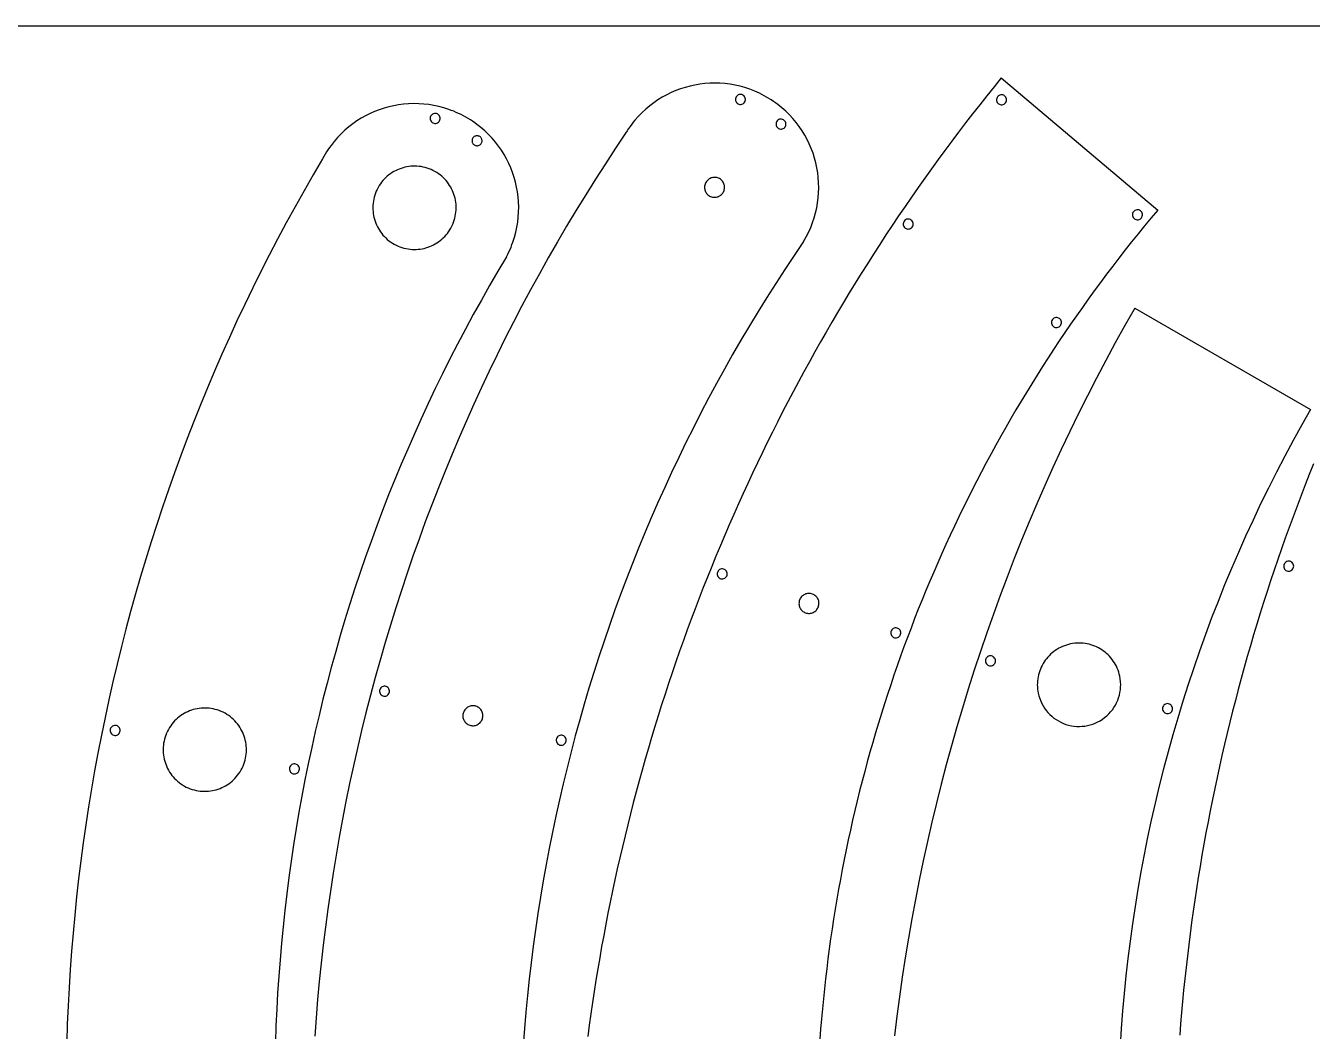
# Model space of a CAD drawing. Extents: x 0 to 9120, y 0 to 4560.
# Drawn here: x 3808 to 6725, y 2280 to 4560 of the extents above; entities that cross this region are included whole.
import ezdxf

# ---------------------------------------------------------------- set-up
doc = ezdxf.new("R2010")
doc.units = 0

msp = doc.modelspace()

# ---------------------------------------------------------------- linework, layer by layer
at = {"layer": 'ShapeString', "color": 7}
for points in [[(0.496, 4560.4978), (9120.496, 4560.4978), (9120.496, 0.4978), (0.496, 0.4978), (0.496, 4560.4978)], [(6020.19867, 4442.5928), (6003.74557, 4422.292858), (5987.424733, 4401.906197), (5971.236363, 4381.433472), (5955.180666, 4360.875343), (5939.257846, 4340.232466), (5923.46811, 4319.505498), (5907.811661, 4298.695097), (5892.288706, 4277.801919), (5876.89945, 4256.826623), (5861.644096, 4235.769864), (5846.522852, 4214.632301), (5831.535921, 4193.414591), (5816.683509, 4172.117391), (5801.965821, 4150.741358), (5787.383062, 4129.287149), (5772.935437, 4107.755423), (5758.623152, 4086.146835), (5744.446411, 4064.462043), (5730.40542, 4042.701705), (5716.500384, 4020.866477), (5702.731508, 3998.957017), (5689.098996, 3976.973983), (5675.603055, 3954.918031), (5662.243889, 3932.789818), (5649.021704, 3910.590003), (5635.936704, 3888.319241), (5622.989095, 3865.978191), (5610.179081, 3843.567509), (5597.506869, 3821.087853), (5584.972663, 3798.539881), (5572.576667, 3775.924248), (5560.319089, 3753.241614), (5548.200131, 3730.492634), (5536.220001, 3707.677966), (5524.378902, 3684.798267), (5512.677039, 3661.854195), (5501.114619, 3638.846407), (5489.691846, 3615.775559), (5478.408925, 3592.64231), (5467.266062, 3569.447317), (5456.263461, 3546.191236), (5445.401328, 3522.874725), (5434.679867, 3499.498442), (5424.099285, 3476.063043), (5413.659785, 3452.569185), (5403.361573, 3429.017527), (5393.204855, 3405.408724), (5383.189836, 3381.743436), (5373.316719, 3358.022317), (5363.585712, 3334.246027), (5353.997018, 3310.415222), (5344.550843, 3286.530559), (5335.247392, 3262.592696), (5326.086871, 3238.60229), (5317.069484, 3214.559998), (5308.195436, 3190.466478), (5299.464933, 3166.322386), (5290.878179, 3142.128379), (5282.435381, 3117.885116), (5274.136742, 3093.593254), (5265.982468, 3069.253448), (5257.972765, 3044.866358), (5250.107837, 3020.43264), (5242.38789, 2995.952951), (5234.813128, 2971.427948), (5227.383757, 2946.85829), (5220.099981, 2922.244632), (5212.962007, 2897.587633), (5205.970039, 2872.887949), (5199.124282, 2848.146238), (5192.424942, 2823.363157), (5185.872223, 2798.539363), (5179.466331, 2773.675513), (5173.20747, 2748.772266), (5167.095847, 2723.830277), (5161.131665, 2698.850205), (5155.315131, 2673.832705), (5149.646449, 2648.778437), (5144.125824, 2623.688057), (5138.753462, 2598.562221), (5133.529568, 2573.401589), (5128.454347, 2548.206815), (5123.528003, 2522.978559), (5118.750743, 2497.717477), (5114.12277, 2472.424226), (5109.644292, 2447.099464), (5105.315511, 2421.743848), (5101.136634, 2396.358035), (5097.107866, 2370.942682), (5093.229412, 2345.498447), (5089.501477, 2320.025986), (5085.924266, 2294.525958), (5082.497984, 2268.999019)], [(6020.19405, 4442.5905), (6374.92986, 4142.4313)], [(5571.68055, 4070.9315), (5574.793169, 4076.174634), (5577.755338, 4081.465103), (5580.567671, 4086.800357), (5583.230785, 4092.177844), (5585.745296, 4097.595016), (5588.11182, 4103.049321), (5592.403371, 4114.05913), (5596.110367, 4125.186867), (5599.237735, 4136.412129), (5601.790404, 4147.714514), (5603.773302, 4159.073618), (5605.191357, 4170.469037), (5606.049498, 4181.880369), (5606.352653, 4193.28721), (5606.105749, 4204.669157), (5605.313717, 4216.005806), (5603.981482, 4227.276755), (5602.113975, 4238.4616), (5599.716123, 4249.539938), (5596.792854, 4260.491365), (5593.349096, 4271.295479), (5589.389779, 4281.931876), (5584.919829, 4292.380153), (5579.944176, 4302.619906), (5574.467748, 4312.630733), (5568.495472, 4322.39223), (5562.032277, 4331.883994), (5555.083092, 4341.085621), (5547.652845, 4349.976709), (5539.746463, 4358.536853), (5531.368875, 4366.745652), (5522.525009, 4374.582701), (5517.929763, 4378.355443), (5513.219795, 4382.027597), (5508.395721, 4385.596612), (5503.458158, 4389.059938), (5498.407723, 4392.415024), (5493.24503, 4395.659319), (5488.001896, 4398.771939), (5482.711427, 4401.734107), (5477.376173, 4404.54644), (5471.998685, 4407.209554), (5466.581514, 4409.724065), (5461.127209, 4412.090589), (5450.1174, 4416.382141), (5438.989663, 4420.089136), (5427.7644, 4423.216504), (5416.462016, 4425.769173), (5405.102912, 4427.752071), (5393.707493, 4429.170127), (5382.296161, 4430.028268), (5370.88932, 4430.331422), (5359.507373, 4430.084519), (5348.170724, 4429.292487), (5336.899775, 4427.960252), (5325.71493, 4426.092745), (5314.636592, 4423.694893), (5303.685165, 4420.771624), (5292.881051, 4417.327866), (5282.244654, 4413.368549), (5271.796377, 4408.898599), (5261.556624, 4403.922946), (5251.545797, 4398.446518), (5241.7843, 4392.474242), (5232.292536, 4386.011047), (5223.090909, 4379.061862), (5214.199821, 4371.631614), (5205.639677, 4363.725233), (5197.430878, 4355.347645), (5189.593829, 4346.503779), (5185.821087, 4341.908533), (5182.148933, 4337.198565), (5178.579918, 4332.374491), (5175.116592, 4327.436928), (5171.761506, 4322.386493), (5168.517211, 4317.2238)], [(5434.47716, 4403.2982), (5432.378193, 4404.229905), (5430.202243, 4404.710239), (5428.011487, 4404.756218), (5425.868101, 4404.384854), (5423.834261, 4403.613162), (5421.972143, 4402.458155), (5420.343922, 4400.936847), (5419.011776, 4399.066252), (5418.07974, 4396.967432), (5417.599061, 4394.791559), (5417.552737, 4392.60081), (5417.923762, 4390.457365), (5418.695133, 4388.423403), (5419.849846, 4386.561102), (5421.370896, 4384.932642), (5423.24128, 4383.6002), (5425.340247, 4382.668495), (5427.516197, 4382.188161), (5429.706953, 4382.142182), (5431.850339, 4382.513546), (5433.884179, 4383.285238), (5435.746297, 4384.440245), (5437.374518, 4385.961553), (5438.706664, 4387.832148), (5439.6387, 4389.930968), (5440.119379, 4392.106841), (5440.165703, 4394.29759), (5439.794678, 4396.441035), (5439.023307, 4398.474997), (5437.868594, 4400.337298), (5436.347544, 4401.965758), (5434.47716, 4403.2982), (5434.47716, 4403.2982)], [(4898.38816, 4036.7872), (4901.179662, 4042.206441), (4903.818218, 4047.663889), (4906.304596, 4053.157037), (4908.639564, 4058.683377), (4910.823887, 4064.240402), (4912.858334, 4069.825604), (4916.480666, 4081.070515), (4919.512697, 4092.398049), (4921.960564, 4103.788148), (4923.830403, 4115.220755), (4925.128351, 4126.675812), (4925.860546, 4138.13326), (4926.033124, 4149.57304), (4925.652222, 4160.975096), (4924.723977, 4172.319367), (4923.254527, 4183.585797), (4921.250007, 4194.754328), (4918.716555, 4205.8049), (4915.660308, 4216.717455), (4912.087402, 4227.471936), (4908.003975, 4238.048285), (4903.416164, 4248.426442), (4898.330105, 4258.586351), (4892.751936, 4268.507952), (4886.687793, 4278.171187), (4880.143813, 4287.555999), (4873.126133, 4296.642328), (4865.64089, 4305.410118), (4857.694222, 4313.839309), (4849.292264, 4321.909844), (4840.441154, 4329.601663), (4831.147029, 4336.89471), (4826.335753, 4340.385425), (4821.416025, 4343.768926), (4816.388612, 4347.042704), (4811.25428, 4350.204252), (4806.013798, 4353.251063), (4800.667931, 4356.18063), (4795.249662, 4358.974018), (4789.793133, 4361.614474), (4784.300851, 4364.102765), (4778.775325, 4366.439656), (4773.21906, 4368.625914), (4767.634566, 4370.662306), (4756.390918, 4374.288552), (4745.06444, 4377.324527), (4733.675193, 4379.776358), (4722.243238, 4381.650177), (4710.788634, 4382.952114), (4699.331442, 4383.688297), (4687.891722, 4383.864858), (4676.489535, 4383.487925), (4665.14494, 4382.56363), (4653.877999, 4381.098101), (4642.708772, 4379.09747), (4631.657319, 4376.567865), (4620.7437, 4373.515417), (4609.987975, 4369.946256), (4599.410206, 4365.866511), (4589.030452, 4361.282313), (4578.868774, 4356.199792), (4568.945231, 4350.625077), (4559.279885, 4344.564298), (4549.892796, 4338.023586), (4540.804024, 4331.00907), (4532.033629, 4323.52688), (4523.601672, 4315.583146), (4515.528213, 4307.183999), (4507.833312, 4298.335567), (4500.53703, 4289.043982), (4497.04464, 4284.233922), (4493.659427, 4279.315372), (4490.383899, 4274.289099), (4487.220564, 4269.155868), (4484.171928, 4263.916446), (4481.2405, 4258.5716)], [(6032.08054, 4394.2362), (6031.527596, 4396.464338), (6030.571332, 4398.47631), (6029.263292, 4400.233505), (6027.655024, 4401.697314), (6025.798073, 4402.829125), (6023.743986, 4403.590328), (6021.544309, 4403.942312), (6019.250587, 4403.846466), (6017.0221, 4403.294933), (6015.009523, 4402.339942), (6013.251499, 4401.033016), (6011.786673, 4399.425675), (6010.653686, 4397.569441), (6009.891183, 4395.515836), (6009.537807, 4393.316382), (6009.6322, 4391.0226), (6010.185144, 4388.794462), (6011.141408, 4386.78249), (6012.449448, 4385.025295), (6014.057716, 4383.561486), (6015.914667, 4382.429675), (6017.968754, 4381.668472), (6020.168431, 4381.316488), (6022.462153, 4381.412334), (6024.69064, 4381.963867), (6026.703217, 4382.918858), (6028.461241, 4384.225784), (6029.926067, 4385.833125), (6031.059054, 4387.689359), (6031.821557, 4389.742964), (6032.174933, 4391.942418), (6032.08054, 4394.2362), (6032.08054, 4394.2362)], [(4741.5836, 4360.369), (4739.434857, 4361.166144), (4737.237453, 4361.509819), (4735.05206, 4361.420694), (4732.93935, 4360.919436), (4730.959994, 4360.026714), (4729.174663, 4358.763196), (4727.64403, 4357.149549), (4726.428764, 4355.206441), (4725.62489, 4353.060207), (4725.27433, 4350.863891), (4725.356605, 4348.67823), (4725.851238, 4346.563959), (4726.737752, 4344.581815), (4727.995669, 4342.792533), (4729.604511, 4341.256849), (4731.5438, 4340.0355), (4733.692543, 4339.238356), (4735.889947, 4338.894681), (4738.07534, 4338.983806), (4740.18805, 4339.485064), (4742.167406, 4340.377786), (4743.952737, 4341.641304), (4745.48337, 4343.254951), (4746.698636, 4345.198059), (4747.50251, 4347.344293), (4747.85307, 4349.540609), (4747.770795, 4351.72627), (4747.276162, 4353.840541), (4746.389648, 4355.822685), (4745.131731, 4357.611967), (4743.522889, 4359.147651), (4741.5836, 4360.369), (4741.5836, 4360.369)], [(5526.29061, 4347.2094), (5524.19315, 4348.134032), (5522.019935, 4348.608775), (5519.832795, 4348.65064), (5517.693556, 4348.276636), (5515.664047, 4347.503774), (5513.806098, 4346.349061), (5512.181535, 4344.829509), (5510.852188, 4342.962126), (5509.921501, 4340.867346), (5509.440483, 4338.695511), (5509.3923, 4336.508501), (5509.760123, 4334.36819), (5510.527121, 4332.336458), (5511.676462, 4330.475181), (5513.191315, 4328.846236), (5515.05485, 4327.5115), (5517.15231, 4326.586868), (5519.325525, 4326.112125), (5521.512665, 4326.07026), (5523.651904, 4326.444264), (5525.681413, 4327.217126), (5527.539362, 4328.371839), (5529.163925, 4329.891391), (5530.493272, 4331.758774), (5531.423959, 4333.853554), (5531.904977, 4336.025389), (5531.95316, 4338.212399), (5531.585337, 4340.35271), (5530.818339, 4342.384442), (5529.668998, 4344.245719), (5528.154145, 4345.874664), (5526.29061, 4347.2094), (5526.29061, 4347.2094)], [(5168.51721, 4317.2238), (5145.301028, 4282.57045), (5122.451841, 4247.713731), (5099.970492, 4212.656605), (5077.85782, 4177.402032), (5056.114665, 4141.952974), (5034.74187, 4106.312391), (5013.740273, 4070.483245), (4993.110715, 4034.468496), (4972.854038, 3998.271106), (4952.971081, 3961.894034), (4933.462686, 3925.340244), (4914.329692, 3888.612694), (4895.57294, 3851.714347), (4877.193271, 3814.648163), (4859.191526, 3777.417103), (4841.568544, 3740.024128), (4824.325167, 3702.472199), (4807.462235, 3664.764278), (4790.980588, 3626.903324), (4774.881068, 3588.8923), (4759.164514, 3550.734165), (4743.831767, 3512.431881), (4728.883668, 3473.98841), (4714.321057, 3435.406711), (4700.144776, 3396.689746), (4686.355663, 3357.840475), (4672.95456, 3318.861861), (4659.942308, 3279.756863), (4647.319747, 3240.528443), (4635.087718, 3201.179562), (4623.24706, 3161.71318), (4611.798615, 3122.132259), (4600.743224, 3082.439759), (4590.081726, 3042.638642), (4579.814962, 3002.731868), (4569.943773, 2962.722399), (4560.469, 2922.613195), (4551.391483, 2882.407218), (4542.712062, 2842.107428), (4534.431578, 2801.716786), (4526.550872, 2761.238253), (4519.070784, 2720.674791), (4511.992154, 2680.02936), (4505.315824, 2639.304921), (4499.042633, 2598.504436), (4493.173423, 2557.630864), (4487.709034, 2516.687168), (4482.650306, 2475.676307), (4477.99808, 2434.601244), (4473.753197, 2393.464938), (4469.916496, 2352.270352), (4466.48882, 2311.020445), (4463.471007, 2269.718179)], [(4836.58176, 4309.8615), (4835.190917, 4310.437032), (4833.755281, 4310.819363), (4832.293892, 4311.009731), (4830.825789, 4311.009375), (4829.370012, 4310.819533), (4827.945601, 4310.441445), (4826.571595, 4309.876347), (4825.267035, 4309.125479), (4824.073188, 4308.20874), (4823.024262, 4307.156609), (4822.128703, 4305.986192), (4821.39496, 4304.7146), (4820.831479, 4303.358939), (4820.446708, 4301.936319), (4820.249095, 4300.463846), (4820.247085, 4298.958629), (4820.444081, 4297.466358), (4820.83079, 4296.031895), (4821.396621, 4294.671111), (4822.130981, 4293.399875), (4823.023277, 4292.234056), (4824.062917, 4291.189524), (4825.239309, 4290.282149), (4826.54186, 4289.5278), (4827.932703, 4288.952268), (4829.368339, 4288.569937), (4830.829728, 4288.379569), (4832.297831, 4288.379925), (4833.753608, 4288.569767), (4835.178019, 4288.947856), (4836.552025, 4289.512953), (4837.856585, 4290.263821), (4839.050432, 4291.18056), (4840.099359, 4292.232692), (4840.994917, 4293.403108), (4841.72866, 4294.6747), (4842.292141, 4296.030361), (4842.676912, 4297.452982), (4842.874526, 4298.925454), (4842.876535, 4300.430671), (4842.67954, 4301.922942), (4842.29283, 4303.357405), (4841.726999, 4304.718189), (4840.992639, 4305.989425), (4840.100343, 4307.155244), (4839.060703, 4308.199776), (4837.884311, 4309.107151), (4836.58176, 4309.8615), (4836.58176, 4309.8615)], [(4481.2405, 4258.5716), (4460.134504, 4222.594067), (4439.406991, 4186.435438), (4419.058622, 4150.098719), (4399.090061, 4113.586914), (4379.50197, 4076.903032), (4360.29501, 4040.050076), (4341.469844, 4003.031054), (4323.027134, 3965.84897), (4304.967543, 3928.506831), (4287.291733, 3891.007643), (4270.000366, 3853.354412), (4253.094104, 3815.550142), (4236.57361, 3777.597842), (4220.439546, 3739.500515), (4204.692575, 3701.261168), (4189.333357, 3662.882807), (4174.362557, 3624.368437), (4159.780836, 3585.721066), (4145.588856, 3546.943697), (4131.78728, 3508.039338), (4118.37677, 3469.010994), (4105.357988, 3429.861672), (4092.731597, 3390.594376), (4080.498258, 3351.212112), (4068.658635, 3311.717888), (4057.213389, 3272.114708), (4046.163182, 3232.405578), (4035.508678, 3192.593505), (4025.250537, 3152.681493), (4015.389424, 3112.67255), (4005.925998, 3072.56968), (3996.860924, 3032.37589), (3988.194864, 2992.094186), (3979.928479, 2951.727573), (3972.062431, 2911.279057), (3964.597384, 2870.751645), (3957.534, 2830.148341), (3950.87294, 2789.472152), (3944.614867, 2748.726085), (3938.760444, 2707.913143), (3933.310332, 2667.036334), (3928.265194, 2626.098664), (3923.625692, 2585.103137), (3919.392488, 2544.052761), (3915.566246, 2502.950541), (3912.147626, 2461.799482), (3909.137291, 2420.602591), (3906.535904, 2379.362874), (3904.344127, 2338.083336), (3902.562622, 2296.766983), (3901.192051, 2255.416821)], [(4731.6471, 4232.4027), (4727.233482, 4234.441606), (4722.77015, 4236.235503), (4718.265046, 4237.787086), (4713.726112, 4239.099048), (4709.161288, 4240.174083), (4704.578518, 4241.014886), (4699.985741, 4241.624151), (4695.390899, 4242.004573), (4690.801935, 4242.158844), (4686.226789, 4242.08966), (4681.673404, 4241.799715), (4677.14972, 4241.291702), (4672.663679, 4240.568316), (4668.223224, 4239.632251), (4663.836294, 4238.486201), (4659.510832, 4237.132861), (4655.254779, 4235.574924), (4651.076078, 4233.815085), (4646.982668, 4231.856038), (4642.982493, 4229.700477), (4639.083493, 4227.351096), (4635.29361, 4224.81059), (4631.620785, 4222.081651), (4628.07296, 4219.166976), (4624.658077, 4216.069257), (4621.384077, 4212.79119), (4618.258902, 4209.335467), (4615.290492, 4205.704784), (4612.486791, 4201.901835), (4609.855738, 4197.929313), (4607.405276, 4193.789912), (4605.143346, 4189.486328), (4603.101716, 4185.07397), (4601.305063, 4180.611747), (4599.750699, 4176.107602), (4598.435935, 4171.569478), (4597.358081, 4167.005319), (4596.514448, 4162.423069), (4595.902347, 4157.830669), (4595.519089, 4153.236063), (4595.361984, 4148.647195), (4595.428343, 4144.072008), (4595.715477, 4139.518444), (4596.220697, 4134.994447), (4596.941313, 4130.507961), (4597.874636, 4126.066928), (4599.017976, 4121.679291), (4600.368646, 4117.352995), (4601.923954, 4113.095981), (4603.681213, 4108.916193), (4605.637732, 4104.821575), (4607.790823, 4100.820069), (4610.137796, 4096.91962), (4612.675962, 4093.128168), (4615.402632, 4089.45366), (4618.315116, 4085.904036), (4621.410725, 4082.487241), (4624.686771, 4079.211217), (4628.140563, 4076.083909), (4631.769412, 4073.113258), (4635.57063, 4070.307209), (4639.541527, 4067.673704), (4643.679413, 4065.220686), (4647.9816, 4062.9561), (4652.395218, 4060.917194), (4656.85855, 4059.123297), (4661.363654, 4057.571714), (4665.902588, 4056.259752), (4670.467412, 4055.184717), (4675.050182, 4054.343914), (4679.642959, 4053.734649), (4684.237801, 4053.354227), (4688.826765, 4053.199956), (4693.401911, 4053.26914), (4697.955296, 4053.559085), (4702.47898, 4054.067098), (4706.965021, 4054.790484), (4711.405476, 4055.726549), (4715.792406, 4056.872599), (4720.117868, 4058.225939), (4724.373921, 4059.783876), (4728.552622, 4061.543715), (4732.646032, 4063.502762), (4736.646207, 4065.658323), (4740.545207, 4068.007704), (4744.33509, 4070.54821), (4748.007915, 4073.277149), (4751.55574, 4076.191824), (4754.970623, 4079.289543), (4758.244623, 4082.56761), (4761.369798, 4086.023333), (4764.338208, 4089.654016), (4767.141909, 4093.456965), (4769.772962, 4097.429487), (4772.223424, 4101.568888), (4774.485354, 4105.872472), (4776.526984, 4110.28483), (4778.323637, 4114.747053), (4779.878001, 4119.251198), (4781.192765, 4123.789322), (4782.270619, 4128.353481), (4783.114252, 4132.935731), (4783.726353, 4137.528131), (4784.109611, 4142.122737), (4784.266716, 4146.711605), (4784.200357, 4151.286792), (4783.913223, 4155.840356), (4783.408003, 4160.364353), (4782.687387, 4164.850839), (4781.754064, 4169.291872), (4780.610724, 4173.679509), (4779.260054, 4178.005805), (4777.704746, 4182.262819), (4775.947487, 4186.442607), (4773.990968, 4190.537225), (4771.837877, 4194.538731), (4769.490904, 4198.43918), (4766.952738, 4202.230632), (4764.226068, 4205.90514), (4761.313584, 4209.454764), (4758.217975, 4212.871559), (4754.941929, 4216.147583), (4751.488137, 4219.274891), (4747.859288, 4222.245542), (4744.05807, 4225.051591), (4740.087173, 4227.685096), (4735.949287, 4230.138114), (4731.6471, 4232.4027), (4731.6471, 4232.4027)], [(5381.33874, 4213.7764), (5379.267513, 4214.818446), (5377.142686, 4215.631016), (5374.97975, 4216.218362), (5372.794194, 4216.584738), (5370.601509, 4216.734395), (5368.417184, 4216.671587), (5366.256708, 4216.400566), (5364.135573, 4215.925586), (5362.069267, 4215.250899), (5360.073282, 4214.380757), (5358.163106, 4213.319414), (5356.354229, 4212.071123), (5354.662142, 4210.640135), (5353.102334, 4209.030704), (5351.690295, 4207.247083), (5350.441515, 4205.293524), (5349.395624, 4203.224236), (5348.57911, 4201.100922), (5347.987748, 4198.93908), (5347.617315, 4196.754208), (5347.463586, 4194.561805), (5347.522338, 4192.377367), (5347.789346, 4190.216392), (5348.260386, 4188.094378), (5348.931235, 4186.026823), (5349.797669, 4184.029225), (5350.855463, 4182.117081), (5352.100393, 4180.30589), (5353.528236, 4178.611148), (5355.134768, 4177.048354), (5356.915764, 4175.633005), (5358.867, 4174.3806), (5360.938227, 4173.338554), (5363.063054, 4172.525984), (5365.22599, 4171.938638), (5367.411546, 4171.572262), (5369.604231, 4171.422605), (5371.788556, 4171.485413), (5373.949032, 4171.756434), (5376.070167, 4172.231414), (5378.136473, 4172.906101), (5380.132458, 4173.776243), (5382.042634, 4174.837586), (5383.851511, 4176.085877), (5385.543598, 4177.516865), (5387.103406, 4179.126296), (5388.515445, 4180.909917), (5389.764225, 4182.863476), (5390.810116, 4184.932764), (5391.62663, 4187.056078), (5392.217992, 4189.21792), (5392.588425, 4191.402792), (5392.742154, 4193.595195), (5392.683402, 4195.779633), (5392.416394, 4197.940608), (5391.945354, 4200.062622), (5391.274505, 4202.130177), (5390.408071, 4204.127775), (5389.350277, 4206.039919), (5388.105347, 4207.85111), (5386.677504, 4209.545852), (5385.070972, 4211.108646), (5383.289976, 4212.523995), (5381.33874, 4213.7764), (5381.33874, 4213.7764)], [(6374.92986, 4142.4313), (6359.904008, 4124.544675), (6345.018316, 4106.566548), (6330.272997, 4088.497741), (6315.668263, 4070.339077), (6301.204327, 4052.091378), (6286.881401, 4033.755467), (6272.699699, 4015.332165), (6258.659432, 3996.822295), (6244.760814, 3978.22668), (6231.004056, 3959.546142), (6217.389372, 3940.781502), (6203.916974, 3921.933585), (6190.587074, 3903.003211), (6177.399885, 3883.991203), (6164.355621, 3864.898384), (6151.454492, 3845.725576), (6138.696712, 3826.473602), (6126.082494, 3807.143283), (6113.61205, 3787.735442), (6101.285592, 3768.250901), (6089.103334, 3748.690484), (6077.065487, 3729.055011), (6065.172265, 3709.345306), (6053.42388, 3689.562191), (6041.820544, 3669.706488), (6030.36247, 3649.77902), (6019.049872, 3629.780608), (6007.88296, 3609.712076), (5996.861948, 3589.574245), (5985.987048, 3569.367939), (5975.258474, 3549.093979), (5964.676437, 3528.753187), (5954.24115, 3508.346387), (5943.952826, 3487.8744), (5933.811678, 3467.338049), (5923.817917, 3446.738156), (5913.971757, 3426.075544), (5904.27341, 3405.351034), (5894.723088, 3384.56545), (5885.321005, 3363.719613), (5876.067372, 3342.814347), (5866.962403, 3321.850472), (5858.00631, 3300.828813), (5849.199305, 3279.75019), (5840.541601, 3258.615427), (5832.033412, 3237.425345), (5823.674948, 3216.180768), (5815.466423, 3194.882517), (5807.40805, 3173.531415), (5799.500041, 3152.128284), (5791.742608, 3130.673947), (5784.135965, 3109.169226), (5776.680323, 3087.614943), (5769.375896, 3066.01192), (5762.222895, 3044.360981), (5755.221534, 3022.662947), (5748.372026, 3000.91864), (5741.674581, 2979.128884), (5735.129414, 2957.2945), (5728.736737, 2935.416311), (5722.496763, 2913.495139), (5716.409703, 2891.531807), (5710.475771, 2869.527136), (5704.695179, 2847.48195), (5699.068139, 2825.39707), (5693.594865, 2803.273319), (5688.275569, 2781.11152), (5683.110464, 2758.912494), (5678.099761, 2736.677064), (5673.243674, 2714.406053), (5668.542415, 2692.100282), (5663.996197, 2669.760575), (5659.605233, 2647.387753), (5655.369734, 2624.982638), (5651.289914, 2602.546054), (5647.365985, 2580.078823), (5643.598159, 2557.581766), (5639.98665, 2535.055707), (5636.53167, 2512.501467), (5633.233431, 2489.919869), (5630.092146, 2467.311736), (5627.108028, 2444.677889), (5624.281289, 2422.019151), (5621.612141, 2399.336345), (5619.100798, 2376.630293), (5616.747472, 2353.901816), (5614.552376, 2331.151739), (5612.515721, 2308.380882), (5610.637721, 2285.590068), (5608.918588, 2262.78012)], [(6340.12797, 4133.4868), (6339.572194, 4135.711576), (6338.614267, 4137.720149), (6337.305602, 4139.474075), (6335.697615, 4140.934909), (6333.84172, 4142.064205), (6331.78933, 4142.823517), (6329.591861, 4143.174402), (6327.300726, 4143.078413), (6325.074681, 4142.527741), (6323.063916, 4141.574423), (6321.306994, 4140.269784), (6319.842476, 4138.665152), (6318.708927, 4136.811851), (6317.944909, 4134.761208), (6317.588986, 4132.564549), (6317.67972, 4130.2732), (6318.235496, 4128.048424), (6319.193423, 4126.039851), (6320.502088, 4124.285925), (6322.110075, 4122.825091), (6323.96597, 4121.695795), (6326.01836, 4120.936483), (6328.215829, 4120.585598), (6330.506964, 4120.681587), (6332.733009, 4121.232259), (6334.743774, 4122.185577), (6336.500696, 4123.490216), (6337.965214, 4125.094848), (6339.098763, 4126.948149), (6339.862781, 4128.998792), (6340.218704, 4131.195451), (6340.12797, 4133.4868), (6340.12797, 4133.4868)], [(5820.310937, 4112.5059), (5819.7587, 4114.734874), (5818.80285, 4116.747693), (5817.494967, 4118.505702), (5815.88663, 4119.970252), (5814.029417, 4121.102689), (5811.974907, 4121.864363), (5809.77468, 4122.216621), (5807.480315, 4122.120811), (5805.251219, 4121.569063), (5803.238191, 4120.613656), (5801.479894, 4119.306159), (5800.014992, 4117.698143), (5798.882147, 4115.841178), (5798.120022, 4113.786836), (5797.767281, 4111.586687), (5797.862587, 4109.2923), (5798.414824, 4107.063326), (5799.370674, 4105.050507), (5800.678557, 4103.292498), (5802.286894, 4101.827948), (5804.144107, 4100.695511), (5806.198616, 4099.933837), (5808.398844, 4099.581579), (5810.693209, 4099.677389), (5812.922305, 4100.229137), (5814.935333, 4101.184544), (5816.69363, 4102.492041), (5818.158532, 4104.100057), (5819.291377, 4105.957022), (5820.053502, 4108.011364), (5820.406243, 4110.211513), (5820.310937, 4112.5059), (5820.310937, 4112.5059)], [(5571.68055, 4070.9315), (5550.404467, 4039.557876), (5529.470138, 4007.99338), (5508.878359, 3976.240848), (5488.629927, 3944.303112), (5468.725638, 3912.183006), (5449.166289, 3879.883364), (5429.952677, 3847.40702), (5411.085598, 3814.756807), (5392.565849, 3781.93556), (5374.394228, 3748.946111), (5356.57153, 3715.791295), (5339.098552, 3682.473945), (5321.976091, 3648.996896), (5305.204943, 3615.36298), (5288.785906, 3581.575032), (5272.719776, 3547.635885), (5257.007349, 3513.548373), (5241.649423, 3479.31533), (5226.646793, 3444.93959), (5212.000258, 3410.423985), (5197.710613, 3375.771351), (5183.778654, 3340.98452), (5170.20518, 3306.066327), (5156.990986, 3271.019605), (5144.136869, 3235.847188), (5131.643626, 3200.551909), (5119.512054, 3165.136603), (5107.742948, 3129.604103), (5096.337107, 3093.957243), (5085.295326, 3058.198856), (5074.618402, 3022.331776), (5064.307132, 2986.358838), (5054.362313, 2950.282874), (5044.784741, 2914.106719), (5035.575214, 2877.833206), (5026.734526, 2841.465169), (5018.263477, 2805.005442), (5010.162861, 2768.456858), (5002.433476, 2731.822251), (4995.076118, 2695.104455), (4988.091584, 2658.306303), (4981.480672, 2621.43063), (4975.244176, 2584.48027), (4969.382895, 2547.458054), (4963.897625, 2510.366819), (4958.789162, 2473.209397), (4954.058303, 2435.988621), (4949.705846, 2398.707327), (4945.732585, 2361.368347), (4942.13932, 2323.974515), (4938.926845, 2286.528665), (4936.095957, 2249.033631)], [(4898.38816, 4036.7872), (4879.023008, 4004.199365), (4860.010396, 3971.441402), (4841.350948, 3938.516187), (4823.04529, 3905.426596), (4805.09405, 3872.175506), (4787.497853, 3838.765793), (4770.257325, 3805.200333), (4753.373092, 3771.482002), (4736.845781, 3737.613677), (4720.676017, 3703.598234), (4704.864427, 3669.438548), (4689.411636, 3635.137498), (4674.318271, 3600.697957), (4659.584958, 3566.122804), (4645.212322, 3531.414913), (4631.200991, 3496.577162), (4617.551589, 3461.612426), (4604.264744, 3426.523582), (4591.341081, 3391.313506), (4578.781227, 3355.985074), (4566.585807, 3320.541163), (4554.755447, 3284.984648), (4543.290774, 3249.318407), (4532.192414, 3213.545314), (4521.460993, 3177.668247), (4511.097137, 3141.690082), (4501.101471, 3105.613694), (4491.474623, 3069.441961), (4482.217218, 3033.177758), (4473.329882, 2996.823962), (4464.813242, 2960.383449), (4456.667923, 2923.859094), (4448.894552, 2887.253775), (4441.493754, 2850.570368), (4434.466156, 2813.811748), (4427.812384, 2776.980793), (4421.533064, 2740.080378), (4415.628822, 2703.113379), (4410.100284, 2666.082674), (4404.948076, 2628.991137), (4400.172825, 2591.841645), (4395.775156, 2554.637075), (4391.755695, 2517.380303), (4388.11507, 2480.074205), (4384.853904, 2442.721657), (4381.972826, 2405.325536), (4379.47246, 2367.888717), (4377.353434, 2330.414077), (4375.616372, 2292.904492), (4374.261902, 2255.362839)], [(6322.63742, 3920.4141), (6300.306607, 3881.008246), (6278.407725, 3841.405515), (6256.941453, 3801.609463), (6235.908472, 3761.623644), (6215.309461, 3721.451614), (6195.145102, 3681.096927), (6175.416074, 3640.563141), (6156.123057, 3599.853809), (6137.266731, 3558.972486), (6118.847777, 3517.922729), (6100.866875, 3476.708092), (6083.324705, 3435.33213), (6066.221946, 3393.798399), (6049.55928, 3352.110454), (6033.337385, 3310.27185), (6017.556943, 3268.286142), (6002.218634, 3226.156887), (5987.323137, 3183.887638), (5972.871133, 3141.481951), (5958.863302, 3098.943381), (5945.300324, 3056.275484), (5932.18288, 3013.481815), (5919.511648, 2970.565929), (5907.28731, 2927.531381), (5895.510546, 2884.381726), (5884.182036, 2841.12052), (5873.302459, 2797.751319), (5862.872496, 2754.277676), (5852.892828, 2710.703148), (5843.364134, 2667.031289), (5834.287094, 2623.265656), (5825.662389, 2579.409802), (5817.490699, 2535.467284), (5809.772703, 2491.441657), (5802.509083, 2447.336475), (5795.700517, 2403.155294), (5789.347687, 2358.90167), (5783.451273, 2314.579157), (5778.011954, 2270.191311)], [(6322.63384, 3920.4135), (6721.38146, 3690.4985)], [(6156.40574, 3889.0696), (6155.852796, 3891.297738), (6154.896532, 3893.30971), (6153.588492, 3895.066905), (6151.980224, 3896.530714), (6150.123273, 3897.662525), (6148.069186, 3898.423728), (6145.869509, 3898.775712), (6143.575787, 3898.679866), (6141.3473, 3898.128333), (6139.334723, 3897.173342), (6137.576699, 3895.866416), (6136.111873, 3894.259075), (6134.978886, 3892.402841), (6134.216383, 3890.349236), (6133.863007, 3888.149782), (6133.9574, 3885.856), (6134.510344, 3883.627862), (6135.466608, 3881.61589), (6136.774648, 3879.858695), (6138.382916, 3878.394886), (6140.239867, 3877.263075), (6142.293954, 3876.501872), (6144.493631, 3876.149888), (6146.787353, 3876.245734), (6149.01584, 3876.797267), (6151.028417, 3877.752258), (6152.786441, 3879.059184), (6154.251267, 3880.666525), (6155.384254, 3882.522759), (6156.146757, 3884.576364), (6156.500133, 3886.775818), (6156.40574, 3889.0696), (6156.40574, 3889.0696)], [(6721.38227, 3690.4984), (6701.351292, 3655.256563), (6681.78156, 3619.81312), (6662.673662, 3584.172527), (6644.028189, 3548.339242), (6625.84573, 3512.317722), (6608.126874, 3476.112424), (6590.872212, 3439.727806), (6574.082333, 3403.168325), (6557.757826, 3366.438439), (6541.899281, 3329.542604), (6526.507288, 3292.485278), (6511.582436, 3255.270918), (6497.125314, 3217.903982), (6483.136514, 3180.388927), (6469.616623, 3142.73021), (6456.566232, 3104.932289), (6443.98593, 3066.999621), (6431.876307, 3028.936662), (6420.237953, 2990.747872), (6409.071457, 2952.437705), (6398.377408, 2914.010622), (6388.156396, 2875.471077), (6378.409012, 2836.823529), (6369.135844, 2798.072435), (6360.337482, 2759.222253), (6352.014516, 2720.277439), (6344.167535, 2681.242451), (6336.797129, 2642.121746), (6329.903887, 2602.919782), (6323.4884, 2563.641016), (6317.551256, 2524.289905), (6312.093046, 2484.870907), (6307.114358, 2445.388478), (6302.615783, 2405.847077), (6298.59791, 2366.25116), (6295.061329, 2326.605184), (6292.006629, 2286.913608), (6289.4344, 2247.180888)], [(6728.066566, 3567.074909), (6718.493983, 3543.2), (6709.065128, 3519.27309), (6699.780169, 3495.294847), (6690.639274, 3471.265937), (6681.642614, 3447.187028), (6672.790356, 3423.058787), (6664.08267, 3398.881883), (6655.519724, 3374.656982), (6647.101689, 3350.384752), (6638.828732, 3326.065861), (6630.701022, 3301.700976), (6622.718729, 3277.290763), (6614.882021, 3252.835892), (6607.191067, 3228.337029), (6599.646036, 3203.794842), (6592.247098, 3179.209998), (6584.994421, 3154.583164), (6577.888173, 3129.915009), (6570.928525, 3105.206199), (6564.115645, 3080.457403), (6557.449701, 3055.669286), (6550.930863, 3030.842518), (6544.559299, 3005.977766), (6538.335179, 2981.075696), (6532.258672, 2956.136977), (6526.329946, 2931.162275), (6520.549171, 2906.152259), (6514.916514, 2881.107596), (6509.432146, 2856.028952), (6504.096236, 2830.916997), (6498.908951, 2805.772397), (6493.870461, 2780.595819), (6488.980935, 2755.387931), (6484.240543, 2730.149401), (6479.649451, 2704.880896), (6475.207831, 2679.583084), (6470.91585, 2654.256631), (6466.773678, 2628.902206), (6462.781484, 2603.520476), (6458.939436, 2578.112108), (6455.247703, 2552.677769), (6451.706455, 2527.218128), (6448.31586, 2501.733852), (6445.076087, 2476.225608), (6441.987305, 2450.694064), (6439.049684, 2425.139886), (6436.263391, 2399.563744), (6433.628596, 2373.966303), (6431.145468, 2348.348232), (6428.814176, 2322.710198), (6426.634889, 2297.052868), (6424.607775, 2271.37691)], [(5398.5855, 3319.1516), (5398.029595, 3321.376223), (5397.071592, 3323.384642), (5395.762899, 3325.13842), (5394.154925, 3326.599118), (5392.299077, 3327.7283), (5390.246764, 3328.487526), (5388.049395, 3328.838361), (5385.758377, 3328.742366), (5383.532443, 3328.191733), (5381.52176, 3327.238491), (5379.764887, 3325.933956), (5378.300384, 3324.329447), (5377.166809, 3322.476279), (5376.402722, 3320.425771), (5376.046683, 3318.229239), (5376.13725, 3315.938), (5376.693155, 3313.713377), (5377.651158, 3311.704958), (5378.959851, 3309.95118), (5380.567825, 3308.490482), (5382.423673, 3307.3613), (5384.475986, 3306.602074), (5386.673355, 3306.251239), (5388.964373, 3306.347234), (5391.190307, 3306.897867), (5393.20099, 3307.851109), (5394.957863, 3309.155644), (5396.422366, 3310.760153), (5397.555941, 3312.613321), (5398.320028, 3314.663829), (5398.676067, 3316.860361), (5398.5855, 3319.1516), (5398.5855, 3319.1516)], [(6682.87349, 3337.2242), (6682.196707, 3339.414852), (6681.130331, 3341.367666), (6679.727781, 3343.047083), (6678.042474, 3344.417544), (6676.127831, 3345.443488), (6674.03727, 3346.089355), (6671.824209, 3346.319587), (6669.542069, 3346.098622), (6667.349727, 3345.427336), (6665.394244, 3344.365861), (6663.711315, 3342.967526), (6662.336632, 3341.285662), (6661.305889, 3339.373598), (6660.654781, 3337.284663), (6660.419, 3335.072187), (6660.63424, 3332.7895), (6661.311023, 3330.598848), (6662.377399, 3328.646034), (6663.779949, 3326.966617), (6665.465256, 3325.596156), (6667.379899, 3324.570212), (6669.47046, 3323.924345), (6671.683521, 3323.694113), (6673.965661, 3323.915078), (6676.158003, 3324.586364), (6678.113486, 3325.647839), (6679.796415, 3327.046174), (6681.171098, 3328.728038), (6682.201841, 3330.640102), (6682.852949, 3332.729037), (6683.08873, 3334.941513), (6682.87349, 3337.2242), (6682.87349, 3337.2242)], [(5606.6365, 3253.8943), (5606.189918, 3256.170684), (5605.528968, 3258.34862), (5604.666528, 3260.418469), (5603.615474, 3262.370588), (5602.388684, 3264.195338), (5600.999034, 3265.883078), (5599.459401, 3267.424167), (5597.782663, 3268.808965), (5595.981696, 3270.027831), (5594.069377, 3271.071124), (5592.058583, 3271.929204), (5589.962192, 3272.59243), (5587.793079, 3273.051162), (5585.564123, 3273.295759), (5583.288199, 3273.31658), (5580.978185, 3273.103984), (5578.701305, 3272.65994), (5576.522633, 3272.001418), (5574.451825, 3271.141286), (5572.498535, 3270.092409), (5570.672419, 3268.867654), (5568.983131, 3267.479886), (5567.440326, 3265.941973), (5566.05366, 3264.266779), (5564.832787, 3262.467172), (5563.787363, 3260.556017), (5562.927042, 3258.546181), (5562.261479, 3256.45053), (5561.800329, 3254.281931), (5561.553248, 3252.053248), (5561.52989, 3249.777349), (5561.73991, 3247.4671), (5562.186492, 3245.190716), (5562.847442, 3243.01278), (5563.709882, 3240.942931), (5564.760936, 3238.990812), (5565.987726, 3237.166062), (5567.377376, 3235.478322), (5568.917009, 3233.937233), (5570.593747, 3232.552435), (5572.394714, 3231.333569), (5574.307033, 3230.290276), (5576.317827, 3229.432196), (5578.414218, 3228.76897), (5580.583331, 3228.310238), (5582.812287, 3228.065641), (5585.088211, 3228.04482), (5587.398225, 3228.257416), (5589.675105, 3228.70146), (5591.853777, 3229.359982), (5593.924585, 3230.220114), (5595.877875, 3231.268991), (5597.703991, 3232.493746), (5599.393279, 3233.881514), (5600.936084, 3235.419427), (5602.32275, 3237.094621), (5603.543623, 3238.894228), (5604.589047, 3240.805383), (5605.449368, 3242.815219), (5606.114931, 3244.91087), (5606.576081, 3247.079469), (5606.823162, 3249.308152), (5606.84652, 3251.584051), (5606.6365, 3253.8943), (5606.6365, 3253.8943)], [(5792.239237, 3185.4235), (5791.686923, 3187.652383), (5790.731028, 3189.665109), (5789.423128, 3191.42303), (5787.814798, 3192.887499), (5785.957613, 3194.019868), (5783.90315, 3194.78149), (5781.702983, 3195.133718), (5779.408687, 3195.037905), (5777.179658, 3194.486181), (5775.166679, 3193.530818), (5773.408412, 3192.223384), (5771.943517, 3190.615441), (5770.810657, 3188.758557), (5770.048491, 3186.704295), (5769.695681, 3184.504221), (5769.790887, 3182.2099), (5770.343201, 3179.981017), (5771.299096, 3177.968291), (5772.606996, 3176.21037), (5774.215326, 3174.745901), (5776.072511, 3173.613532), (5778.126974, 3172.85191), (5780.327141, 3172.499682), (5782.621437, 3172.595495), (5784.850466, 3173.147219), (5786.863445, 3174.102582), (5788.621712, 3175.410016), (5790.086606, 3177.017959), (5791.219467, 3178.874843), (5791.981633, 3180.929105), (5792.334443, 3183.129179), (5792.239237, 3185.4235), (5792.239237, 3185.4235)], [(6288.8615, 3085.5257), (6287.747214, 3090.260247), (6286.409148, 3094.882856), (6284.854326, 3099.388928), (6283.089774, 3103.773866), (6281.122517, 3108.033071), (6278.95958, 3112.161946), (6276.607988, 3116.155893), (6274.074766, 3120.010314), (6271.36694, 3123.720612), (6268.491533, 3127.282187), (6265.455572, 3130.690442), (6262.266082, 3133.940779), (6258.930087, 3137.028601), (6255.454613, 3139.949309), (6251.846684, 3142.698306), (6248.113327, 3145.270993), (6244.261565, 3147.662773), (6240.298424, 3149.869047), (6236.23093, 3151.885218), (6232.066106, 3153.706688), (6227.810979, 3155.328858), (6223.472574, 3156.747132), (6219.057915, 3157.95691), (6214.574027, 3158.953596), (6210.027936, 3159.732591), (6205.426667, 3160.289297), (6200.777245, 3160.619116), (6196.086695, 3160.717451), (6191.362042, 3160.579703), (6186.61031, 3160.201275), (6181.838527, 3159.577568), (6177.053715, 3158.703985), (6172.319168, 3157.589699), (6167.696559, 3156.251633), (6163.190487, 3154.696811), (6158.805549, 3152.932259), (6154.546344, 3150.965002), (6150.417469, 3148.802065), (6146.423522, 3146.450473), (6142.569101, 3143.917251), (6138.858803, 3141.209425), (6135.297228, 3138.334018), (6131.888973, 3135.298057), (6128.638636, 3132.108567), (6125.550814, 3128.772572), (6122.630106, 3125.297098), (6119.881109, 3121.689169), (6117.308422, 3117.955812), (6114.916642, 3114.10405), (6112.710368, 3110.140909), (6110.694197, 3106.073415), (6108.872727, 3101.908591), (6107.250557, 3097.653464), (6105.832283, 3093.315059), (6104.622505, 3088.9004), (6103.625819, 3084.416512), (6102.846824, 3079.870421), (6102.290118, 3075.269152), (6101.960299, 3070.61973), (6101.861964, 3065.92918), (6101.999712, 3061.204527), (6102.37814, 3056.452795), (6103.001847, 3051.681012), (6103.87543, 3046.8962), (6105.367513, 3040.775368), (6107.247247, 3034.814466), (6109.501384, 3029.028312), (6112.11668, 3023.431724), (6115.079887, 3018.039518), (6118.377761, 3012.866512), (6121.997054, 3007.927523), (6125.924522, 3003.237368), (6130.146918, 2998.810866), (6134.650996, 2994.662833), (6139.42351, 2990.808086), (6144.451214, 2987.261443), (6149.720862, 2984.037722), (6155.219209, 2981.151739), (6160.933007, 2978.618311), (6166.849012, 2976.452257), (6172.89585, 2974.684023), (6178.998009, 2973.331469), (6185.136034, 2972.390532), (6191.290469, 2971.85715), (6197.44186, 2971.72726), (6203.570752, 2971.9968), (6209.657688, 2972.661705), (6215.683215, 2973.717915), (6221.627877, 2975.161366), (6227.472218, 2976.987995), (6233.196783, 2979.19374), (6238.782118, 2981.774538), (6244.208767, 2984.726327), (6249.457275, 2988.045043), (6254.508187, 2991.726624), (6259.342047, 2995.767007), (6263.896801, 3000.119605), (6268.119227, 3004.727953), (6272.003114, 3009.57317), (6275.542255, 3014.636377), (6278.730438, 3019.898693), (6281.561456, 3025.341238), (6284.029099, 3030.945133), (6286.127158, 3036.691497), (6287.849424, 3042.56145), (6289.189687, 3048.536113), (6290.141738, 3054.596604), (6290.699369, 3060.724045), (6290.85637, 3066.899555), (6290.606531, 3073.104254), (6289.943644, 3079.319263), (6288.8615, 3085.5257), (6288.8615, 3085.5257)], [(6006.78488, 3122.7327), (6006.088318, 3124.917132), (6005.004332, 3126.860217), (6003.58666, 3128.526877), (6001.889039, 3129.88204), (5999.965207, 3130.89063), (5997.868902, 3131.517571), (5995.65386, 3131.72779), (5993.37382, 3131.48621), (5991.187643, 3130.795142), (5989.24184, 3129.716045), (5987.57162, 3128.302568), (5986.212193, 3126.608359), (5985.19877, 3124.687069), (5984.56656, 3122.592346), (5984.350774, 3120.37784), (5984.58662, 3118.0972), (5985.283182, 3115.912768), (5986.367168, 3113.969683), (5987.78484, 3112.303023), (5989.482461, 3110.94786), (5991.406293, 3109.93927), (5993.502598, 3109.312329), (5995.71764, 3109.10211), (5997.99768, 3109.34369), (6000.183857, 3110.034758), (6002.12966, 3111.113855), (6003.79988, 3112.527332), (6005.159307, 3114.221541), (6006.17273, 3116.142831), (6006.80494, 3118.237554), (6007.020726, 3120.45206), (6006.78488, 3122.7327), (6006.78488, 3122.7327)], [(4627.4032, 3061.4712), (4625.304245, 3062.402846), (4623.128319, 3062.883134), (4620.937593, 3062.929079), (4618.794241, 3062.557694), (4616.760437, 3061.785992), (4614.898353, 3060.630989), (4613.270162, 3059.109697), (4611.938038, 3057.23913), (4611.006011, 3055.140345), (4610.525328, 3052.964505), (4610.478985, 3050.773788), (4610.849981, 3048.630369), (4611.621313, 3046.596424), (4612.775979, 3044.73413), (4614.296975, 3043.105664), (4616.1673, 3041.7732), (4618.266255, 3040.841554), (4620.442181, 3040.361266), (4622.632907, 3040.315321), (4624.776259, 3040.686706), (4626.810063, 3041.458408), (4628.672147, 3042.613411), (4630.300338, 3044.134703), (4631.632462, 3046.00527), (4632.564489, 3048.104055), (4633.045172, 3050.279895), (4633.091515, 3052.470612), (4632.720519, 3054.614031), (4631.949187, 3056.647976), (4630.794521, 3058.51027), (4629.273525, 3060.138736), (4627.4032, 3061.4712), (4627.4032, 3061.4712)], [(4256.1251, 3003.7423), (4251.71181, 3005.779449), (4247.248887, 3007.571681), (4242.744269, 3009.121688), (4238.205891, 3010.432166), (4233.64169, 3011.505807), (4229.059603, 3012.345306), (4224.467566, 3012.953356), (4219.873516, 3013.332651), (4215.285389, 3013.485885), (4210.711121, 3013.415752), (4206.15865, 3013.124945), (4201.635911, 3012.616158), (4197.150841, 3011.892086), (4192.711377, 3010.955422), (4188.325454, 3009.808859), (4184.001011, 3008.455092), (4179.745982, 3006.896814), (4175.568305, 3005.13672), (4171.475916, 3003.177502), (4167.476751, 3001.021855), (4163.578747, 2998.672473), (4159.789841, 2996.132048), (4156.117969, 2993.403277), (4152.571067, 2990.488851), (4149.157072, 2987.391465), (4145.88392, 2984.113812), (4142.759549, 2980.658587), (4139.791893, 2977.028483), (4136.988891, 2973.226194), (4134.358478, 2969.254413), (4131.908591, 2965.115836), (4129.647166, 2960.813154), (4127.605949, 2956.401744), (4125.809604, 2951.940475), (4124.255445, 2947.437288), (4122.940784, 2942.90012), (4121.862936, 2938.336911), (4121.019214, 2933.7556), (4120.406931, 2929.164125), (4120.023401, 2924.570427), (4119.865937, 2919.982443), (4119.931854, 2915.408112), (4120.218464, 2910.855375), (4120.723081, 2906.332169), (4121.443018, 2901.846433), (4122.37559, 2897.406107), (4123.518109, 2893.01913), (4124.867889, 2888.69344), (4126.422243, 2884.436977), (4128.178486, 2880.257679), (4130.13393, 2876.163485), (4132.28589, 2872.162335), (4134.631678, 2868.262167), (4137.168608, 2864.470921), (4139.893994, 2860.796535), (4142.805149, 2857.246948), (4145.899386, 2853.830099), (4149.17402, 2850.553927), (4152.626364, 2847.426372), (4156.25373, 2844.455371), (4160.053434, 2841.648865), (4164.022788, 2839.014792), (4168.159105, 2836.56109), (4172.4597, 2834.2957), (4176.87299, 2832.258551), (4181.335913, 2830.466319), (4185.840531, 2828.916312), (4190.378909, 2827.605834), (4194.94311, 2826.532193), (4199.525197, 2825.692694), (4204.117234, 2825.084644), (4208.711284, 2824.705349), (4213.299411, 2824.552115), (4217.873679, 2824.622248), (4222.42615, 2824.913055), (4226.948889, 2825.421842), (4231.433959, 2826.145914), (4235.873423, 2827.082578), (4240.259346, 2828.229141), (4244.583789, 2829.582908), (4248.838818, 2831.141186), (4253.016495, 2832.90128), (4257.108884, 2834.860498), (4261.108049, 2837.016145), (4265.006053, 2839.365527), (4268.794959, 2841.905952), (4272.466831, 2844.634723), (4276.013733, 2847.549149), (4279.427728, 2850.646535), (4282.70088, 2853.924188), (4285.825251, 2857.379413), (4288.792907, 2861.009517), (4291.595909, 2864.811806), (4294.226322, 2868.783587), (4296.676209, 2872.922164), (4298.937634, 2877.224846), (4300.978851, 2881.636256), (4302.775196, 2886.097525), (4304.329355, 2890.600712), (4305.644016, 2895.13788), (4306.721864, 2899.701089), (4307.565586, 2904.2824), (4308.177869, 2908.873875), (4308.561399, 2913.467573), (4308.718863, 2918.055557), (4308.652946, 2922.629888), (4308.366336, 2927.182625), (4307.861719, 2931.705831), (4307.141782, 2936.191567), (4306.20921, 2940.631893), (4305.066691, 2945.01887), (4303.716911, 2949.34456), (4302.162557, 2953.601023), (4300.406314, 2957.780321), (4298.45087, 2961.874515), (4296.29891, 2965.875665), (4293.953122, 2969.775833), (4291.416192, 2973.567079), (4288.690806, 2977.241465), (4285.779651, 2980.791052), (4282.685414, 2984.207901), (4279.41078, 2987.484073), (4275.958436, 2990.611628), (4272.33107, 2993.582629), (4268.531366, 2996.389135), (4264.562012, 2999.023208), (4260.425695, 3001.47691), (4256.1251, 3003.7423), (4256.1251, 3003.7423)], [(4833.31469, 3015.6958), (4831.242722, 3016.742591), (4829.116708, 3017.559432), (4826.952193, 3018.150576), (4824.764723, 3018.520276), (4822.569842, 3018.672786), (4820.383097, 3018.612361), (4818.220033, 3018.343252), (4816.096195, 3017.869714), (4814.027129, 3017.195999), (4812.028379, 3016.326363), (4810.115492, 3015.265058), (4808.304013, 3014.016337), (4806.609488, 3012.584454), (4805.047461, 3010.973663), (4803.633478, 3009.188217), (4802.383085, 3007.232369), (4801.336058, 3005.160521), (4800.518975, 3003.0346), (4799.927584, 3000.870152), (4799.557635, 2998.682724), (4799.404874, 2996.487861), (4799.465051, 2994.301109), (4799.733913, 2992.138014), (4800.207209, 2990.014122), (4800.880687, 2987.944979), (4801.750096, 2985.946131), (4802.811183, 2984.033123), (4804.059698, 2982.221502), (4805.491387, 2980.526813), (4807.102, 2978.964602), (4808.887285, 2977.550416), (4810.84299, 2976.2998), (4812.914958, 2975.253009), (4815.040972, 2974.436168), (4817.205487, 2973.845024), (4819.392957, 2973.475324), (4821.587838, 2973.322814), (4823.774583, 2973.383239), (4825.937647, 2973.652348), (4828.061485, 2974.125886), (4830.130551, 2974.799601), (4832.129301, 2975.669237), (4834.042188, 2976.730542), (4835.853667, 2977.979263), (4837.548192, 2979.411146), (4839.110219, 2981.021937), (4840.524202, 2982.807383), (4841.774595, 2984.763231), (4842.821622, 2986.835079), (4843.638705, 2988.961), (4844.230096, 2991.125448), (4844.600045, 2993.312876), (4844.752806, 2995.507739), (4844.692629, 2997.694491), (4844.423767, 2999.857586), (4843.950471, 3001.981478), (4843.276993, 3004.050621), (4842.407584, 3006.049469), (4841.346497, 3007.962477), (4840.097982, 3009.774098), (4838.666293, 3011.468787), (4837.05568, 3013.030998), (4835.270395, 3014.445184), (4833.31469, 3015.6958), (4833.31469, 3015.6958)], [(6408.1503, 3014.3248), (6407.457144, 3016.513852), (6406.375037, 3018.461504), (6404.957901, 3020.132476), (6403.25966, 3021.49149), (6401.334238, 3022.503266), (6399.235557, 3023.132523), (6397.017542, 3023.343983), (6394.734117, 3023.102366), (6392.544827, 3022.409962), (6390.596803, 3021.328524), (6388.925343, 3019.911963), (6387.565746, 3018.214189), (6386.553309, 3016.289115), (6385.92333, 3014.190651), (6385.711108, 3011.972709), (6385.95194, 3009.6892), (6386.645096, 3007.500148), (6387.727203, 3005.552496), (6389.144339, 3003.881524), (6390.84258, 3002.52251), (6392.768002, 3001.510734), (6394.866683, 3000.881477), (6397.084698, 3000.670017), (6399.368123, 3000.911634), (6401.557413, 3001.604038), (6403.505437, 3002.685476), (6405.176897, 3004.102037), (6406.536494, 3005.799811), (6407.548931, 3007.724885), (6408.17891, 3009.823349), (6408.391132, 3012.041291), (6408.1503, 3014.3248), (6408.1503, 3014.3248)], [(4016.0552, 2972.7536), (4013.905338, 2973.554773), (4011.706159, 2973.901579), (4009.518535, 2973.814702), (4007.403337, 2973.314823), (4005.421439, 2972.422626), (4003.633711, 2971.158793), (4002.101025, 2969.544005), (4000.884254, 2967.598947), (4000.079737, 2965.450334), (3999.72951, 2963.251697), (3999.812984, 2961.06394), (4000.309572, 2958.947968), (4001.198685, 2956.964683), (4002.459736, 2955.174991), (4004.072137, 2953.639796), (4006.0153, 2952.42), (4008.165162, 2951.618827), (4010.364341, 2951.272021), (4012.551965, 2951.358898), (4014.667163, 2951.858777), (4016.649061, 2952.750974), (4018.436789, 2954.014807), (4019.969475, 2955.629595), (4021.186246, 2957.574653), (4021.990763, 2959.723266), (4022.34099, 2961.921903), (4022.257516, 2964.10966), (4021.760928, 2966.225632), (4020.871815, 2968.208917), (4019.610764, 2969.998609), (4017.998363, 2971.533804), (4016.0552, 2972.7536), (4016.0552, 2972.7536)], [(5027.99042, 2950.2224), (5025.89221, 2951.15052), (5023.71764, 2951.628019), (5021.528712, 2951.67191), (5019.387424, 2951.299204), (5017.355776, 2950.526913), (5015.495769, 2949.37205), (5013.869402, 2947.851626), (5012.538677, 2945.982653), (5011.607327, 2943.885874), (5011.126481, 2941.712042), (5011.07922, 2939.523184), (5011.448629, 2937.381324), (5012.217791, 2935.34849), (5013.369789, 2933.486707), (5014.887708, 2931.858002), (5016.75463, 2930.5244), (5018.85284, 2929.59628), (5021.02741, 2929.118781), (5023.216338, 2929.07489), (5025.357626, 2929.447596), (5027.389274, 2930.219887), (5029.249281, 2931.37475), (5030.875648, 2932.895174), (5032.206373, 2934.764147), (5033.137723, 2936.860926), (5033.618569, 2939.034758), (5033.66583, 2941.223616), (5033.296421, 2943.365476), (5032.527259, 2945.39831), (5031.375261, 2947.260093), (5029.857342, 2948.888798), (5027.99042, 2950.2224), (5027.99042, 2950.2224)], [(4422.5694, 2885.6179), (4420.420657, 2886.415044), (4418.223253, 2886.758719), (4416.03786, 2886.669594), (4413.92515, 2886.168336), (4411.945794, 2885.275614), (4410.160463, 2884.012096), (4408.62983, 2882.398449), (4407.414564, 2880.455341), (4406.61069, 2878.309107), (4406.26013, 2876.112791), (4406.342405, 2873.92713), (4406.837038, 2871.812859), (4407.723552, 2869.830715), (4408.981469, 2868.041433), (4410.590311, 2866.505749), (4412.5296, 2865.2844), (4414.678343, 2864.487256), (4416.875747, 2864.143581), (4419.06114, 2864.232706), (4421.17385, 2864.733964), (4423.153206, 2865.626686), (4424.938537, 2866.890204), (4426.46917, 2868.503851), (4427.684436, 2870.446959), (4428.48831, 2872.593193), (4428.83887, 2874.789509), (4428.756595, 2876.97517), (4428.261962, 2879.089441), (4427.375448, 2881.071585), (4426.117531, 2882.860867), (4424.508689, 2884.396551), (4422.5694, 2885.6179), (4422.5694, 2885.6179)]]:
    msp.add_lwpolyline(points, dxfattribs=at)

doc.saveas('drawing.dxf')
